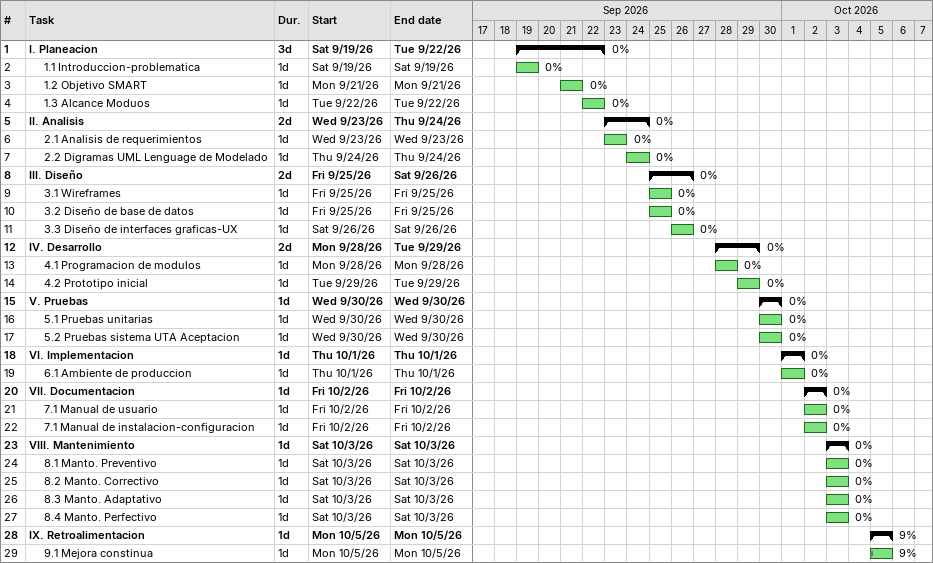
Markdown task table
| ID | Level | Task | Duration | Start | Finish | % complete |
|---|---|---|---|---|---|---|
| 1 | 1 | **I. Planeacion** | 3d | 2026-09-19 | 2026-09-22 | 0 |
| 2 | 2 | 1.1 Introduccion-problematica | 1d | 2026-09-19 | 2026-09-19 | 0 |
| 3 | 2 | 1.2 Objetivo SMART | 1d | 2026-09-21 | 2026-09-21 | 0 |
| 4 | 2 | 1.3 Alcance Moduos | 1d | 2026-09-22 | 2026-09-22 | 0 |
| 5 | 1 | **II. Analisis** | 2d | 2026-09-23 | 2026-09-24 | 0 |
| 6 | 2 | 2.1 Analisis de requerimientos | 1d | 2026-09-23 | 2026-09-23 | 0 |
| 7 | 2 | 2.2 Digramas UML Lenguage de Modelado | 1d | 2026-09-24 | 2026-09-24 | 0 |
| 8 | 1 | **III. Diseño** | 2d | 2026-09-25 | 2026-09-26 | 0 |
| 9 | 2 | 3.1 Wireframes | 1d | 2026-09-25 | 2026-09-25 | 0 |
| 10 | 2 | 3.2 Diseño de base de datos | 1d | 2026-09-25 | 2026-09-25 | 0 |
| 11 | 2 | 3.3 Diseño de interfaces graficas-UX | 1d | 2026-09-26 | 2026-09-26 | 0 |
| 12 | 1 | **IV. Desarrollo** | 2d | 2026-09-28 | 2026-09-29 | 0 |
| 13 | 2 | 4.1 Programacion de modulos | 1d | 2026-09-28 | 2026-09-28 | 0 |
| 14 | 2 | 4.2 Prototipo inicial | 1d | 2026-09-29 | 2026-09-29 | 0 |
| 15 | 1 | **V. Pruebas** | 1d | 2026-09-30 | 2026-09-30 | 0 |
| 16 | 2 | 5.1 Pruebas unitarias | 1d | 2026-09-30 | 2026-09-30 | 0 |
| 17 | 2 | 5.2 Pruebas sistema UTA Aceptacion | 1d | 2026-09-30 | 2026-09-30 | 0 |
| 18 | 1 | **VI. Implementacion** | 1d | 2026-10-01 | 2026-10-01 | 0 |
| 19 | 2 | 6.1 Ambiente de produccion | 1d | 2026-10-01 | 2026-10-01 | 0 |
| 20 | 1 | **VII. Documentacion** | 1d | 2026-10-02 | 2026-10-02 | 0 |
| 21 | 2 | 7.1 Manual de usuario | 1d | 2026-10-02 | 2026-10-02 | 0 |
| 22 | 2 | 7.1 Manual de instalacion-configuracion | 1d | 2026-10-02 | 2026-10-02 | 0 |
| 23 | 1 | **VIII. Mantenimiento** | 1d | 2026-10-03 | 2026-10-03 | 0 |
| 24 | 2 | 8.1 Manto. Preventivo | 1d | 2026-10-03 | 2026-10-03 | 0 |
| 25 | 2 | 8.2 Manto. Correctivo | 1d | 2026-10-03 | 2026-10-03 | 0 |
| 26 | 2 | 8.3 Manto. Adaptativo | 1d | 2026-10-03 | 2026-10-03 | 0 |
| 27 | 2 | 8.4 Manto. Perfectivo | 1d | 2026-10-03 | 2026-10-03 | 0 |
| 28 | 1 | **IX. Retroalimentacion** | 1d | 2026-10-05 | 2026-10-05 | 9 |
| 29 | 2 | 9.1 Mejora constinua | 1d | 2026-10-05 | 2026-10-05 | 9 |
